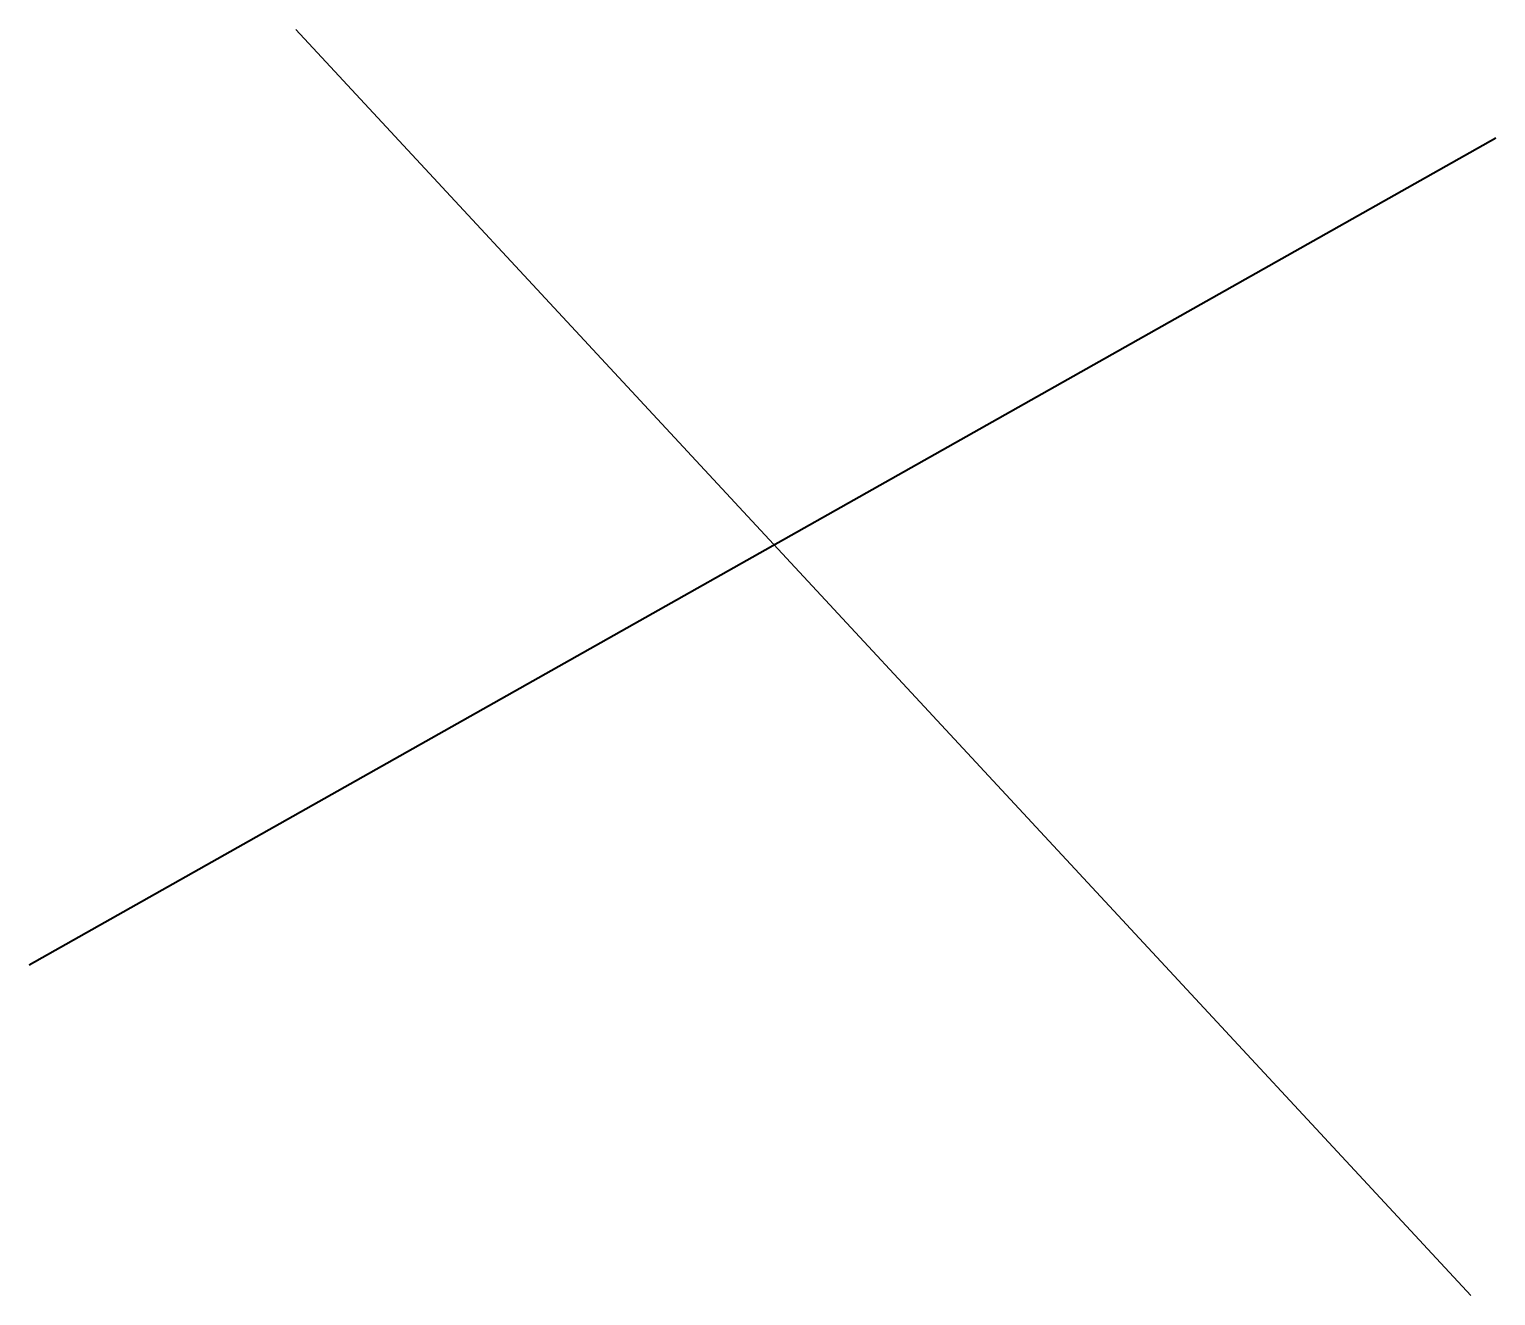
# Model space of a CAD drawing. Extents: x 10.14 to 20.12, y 8 to 16.61.
import ezdxf

# ---------------------------------------------------------------- set-up
doc = ezdxf.new("R2010")
doc.units = 0
doc.header["$MEASUREMENT"] = 0
doc.layers.add('Prop Horizontal Alignment Station Label', color=2, linetype='Continuous', lineweight=40)

msp = doc.modelspace()

# ---------------------------------------------------------------- linework, layer by layer
msp.add_line((11.95607, 16.614492), (19.953796, 7.997892))
at = {"layer": 'Prop Horizontal Alignment Station Label'}
msp.add_line((10.14159, 10.25), (20.12345, 15.87654), dxfattribs=at)

doc.saveas('drawing.dxf')
